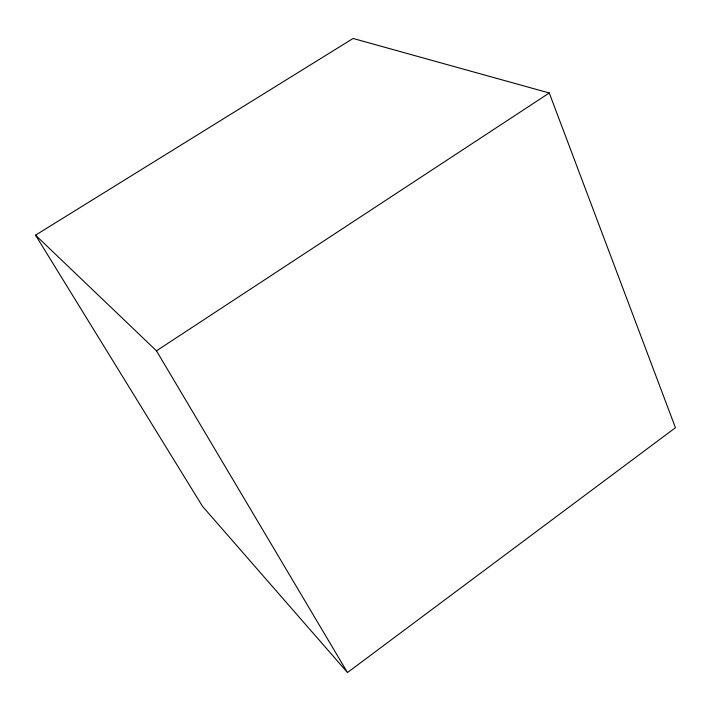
<?xml version="1.0" encoding="UTF-8"?>
<svg xmlns="http://www.w3.org/2000/svg" width="711" height="711" viewBox="0 0 711 711"><rect width="100%" height="100%" fill="white"/><g stroke="black" fill="none" stroke-linecap="round" stroke-linejoin="round"><path stroke-width="1.07" d="M347.483 672.535L675.45 427.711L549.274 92.99L353.1 38.465L35.55 235.163L202.528 506.365L347.483 672.535L156.473 350.825L35.55 235.163M156.473 350.825L549.274 92.99"/></g></svg>
